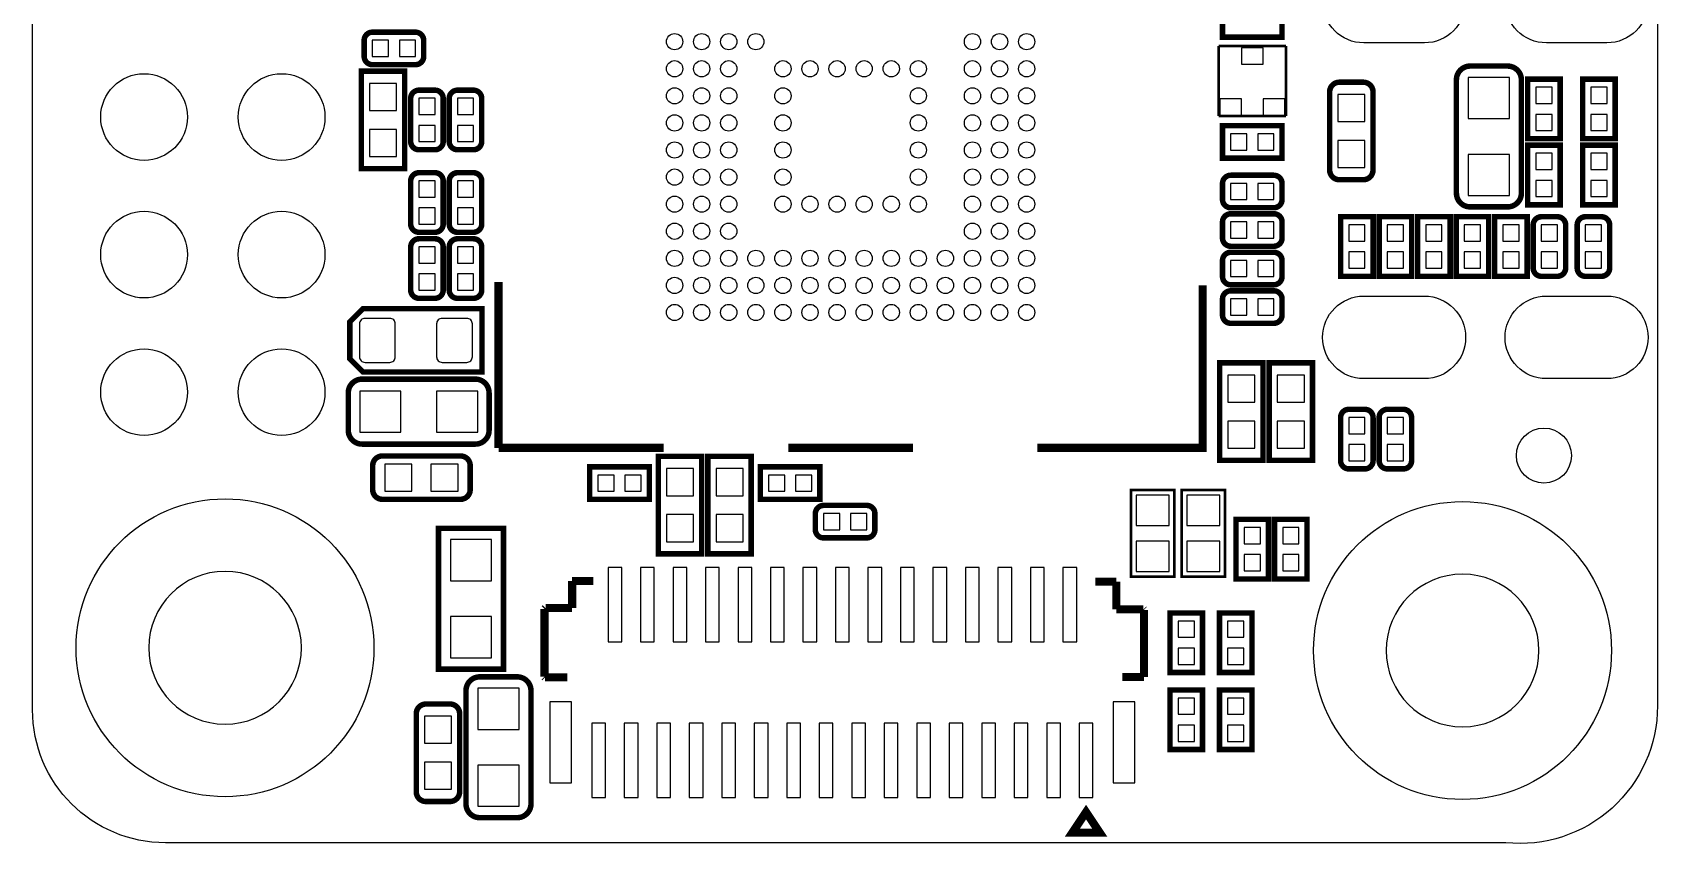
# Model space of a CAD drawing. Extents: x 49.7 to 79.7, y 45.3 to 110.3.
# Drawn here: x 49.71 to 79.72, y 45.26 to 60.24 of the extents above; entities that cross this region are included whole.
import ezdxf

# ---------------------------------------------------------------- set-up
doc = ezdxf.new("R2010")
doc.units = 0
for name, color, linetype in [('BG_OUTLINE', 5, 'CONTINUOUS'), ('PG_NEW-SILK-BOTTOM', 4, 'CONTINUOUS'), ('PG_SILKSCREEN_BOTTOM', 122, 'CONTINUOUS'), ('PIN_BOTTOM', 12, 'CONTINUOUS')]:
    doc.layers.add(name, color=color, linetype=linetype)

msp = doc.modelspace()

# ---------------------------------------------------------------- linework, layer by layer
at = {"layer": 'BG_OUTLINE'}
for points in [[(49.71415, 107.799378, -0.414244), (52.193952, 110.278926), (77.254354, 110.278926, -0.414214), (79.719678, 107.813602), (79.719678, 47.804578, -0.444754), (76.917296, 45.277278), (52.171854, 45.277278, -0.414183), (49.71415, 47.734728)], [(54.679596, 48.87722, 1), (51.859809, 48.87708, 1)], [(77.52969, 48.827182, 1), (74.709903, 48.827042, 1)]]:
    msp.add_lwpolyline(points, format="xyb", close=True, dxfattribs=at)
at = {"layer": 'PG_NEW-SILK-BOTTOM'}
for points, const_width in [([(71.68769, 60.751974), (71.68769, 60.152026), (72.78751, 60.152026), (72.78751, 60.751974), (71.68769, 60.751974)], 0.1016), ([(72.857614, 59.987434), (71.617586, 59.987434)], 0.050038), ([(71.617586, 59.987434), (71.617586, 58.694574)], 0.050038), ([(72.857614, 58.694574), (72.857614, 59.987434)], 0.050038), ([(55.78475, 57.723278), (56.58485, 57.723278), (56.58485, 59.523122), (55.78475, 59.523122), (55.78475, 57.723278)], 0.1016), ([(77.922374, 59.37631), (77.322426, 59.37631), (77.322426, 58.27649), (77.922374, 58.27649), (77.922374, 59.37631)], 0.1016), ([(78.938374, 59.37631), (78.338426, 59.37631), (78.338426, 58.27649), (78.938374, 58.27649), (78.938374, 59.37631)], 0.1016), ([(71.617586, 58.694574), (72.857614, 58.694574)], 0.050038), ([(71.68769, 58.516774), (71.68769, 57.916826), (72.78751, 57.916826), (72.78751, 58.516774), (71.68769, 58.516774)], 0.1016), ([(77.322426, 57.05729), (77.922374, 57.05729), (77.922374, 58.15711), (77.322426, 58.15711), (77.322426, 57.05729)], 0.1016), ([(78.338426, 57.05729), (78.938374, 57.05729), (78.938374, 58.15711), (78.338426, 58.15711), (78.338426, 57.05729)], 0.1016), ([(73.868026, 55.73649), (74.467974, 55.73649), (74.467974, 56.83631), (73.868026, 56.83631), (73.868026, 55.73649)], 0.1016), ([(74.579226, 55.73649), (75.179174, 55.73649), (75.179174, 56.83631), (74.579226, 56.83631), (74.579226, 55.73649)], 0.1016), ([(75.890374, 56.83631), (75.290426, 56.83631), (75.290426, 55.73649), (75.890374, 55.73649), (75.890374, 56.83631)], 0.1016), ([(76.601574, 56.83631), (76.001626, 56.83631), (76.001626, 55.73649), (76.601574, 55.73649), (76.601574, 56.83631)], 0.1016), ([(77.312774, 56.83631), (76.712826, 56.83631), (76.712826, 55.73649), (77.312774, 55.73649), (77.312774, 56.83631)], 0.1016), ([(55.816754, 53.969666), (58.0136, 53.969666), (58.0136, 55.138066), (55.816754, 55.138066), (55.5752, 54.89575), (55.5752, 54.211982), (55.816754, 53.969666)], 0.1016), ([(71.63435, 52.338478), (72.43445, 52.338478), (72.43445, 54.138322), (71.63435, 54.138322), (71.63435, 52.338478)], 0.1016), ([(72.54875, 52.338478), (73.34885, 52.338478), (73.34885, 54.138322), (72.54875, 54.138322), (72.54875, 52.338478)], 0.1016), ([(60.00369, 52.217574), (60.00369, 51.617626), (61.10351, 51.617626), (61.10351, 52.217574), (60.00369, 52.217574)], 0.1016), ([(62.07125, 52.411122), (61.27115, 52.411122), (61.27115, 50.611278), (62.07125, 50.611278), (62.07125, 52.411122)], 0.1016), ([(62.98565, 52.411122), (62.18555, 52.411122), (62.18555, 50.611278), (62.98565, 50.611278), (62.98565, 52.411122)], 0.1016), ([(64.25311, 51.617626), (64.25311, 52.217574), (63.15329, 52.217574), (63.15329, 51.617626), (64.25311, 51.617626)], 0.1016), ([(70.795896, 51.790854), (69.995796, 51.790854), (69.995796, 50.190654), (70.795896, 50.190654), (70.795896, 51.790854)], 0.0508), ([(71.735696, 51.790854), (70.935596, 51.790854), (70.935596, 50.190654), (71.735696, 50.190654), (71.735696, 51.790854)], 0.0508), ([(58.410348, 51.083972), (57.210452, 51.083972), (57.210452, 48.484028), (58.410348, 48.484028), (58.410348, 51.083972)], 0.1016), ([(72.537574, 51.24831), (71.937626, 51.24831), (71.937626, 50.14849), (72.537574, 50.14849), (72.537574, 51.24831)], 0.1016), ([(72.648826, 50.14849), (73.248774, 50.14849), (73.248774, 51.24831), (72.648826, 51.24831), (72.648826, 50.14849)], 0.1016), ([(59.678316, 49.612042), (59.678316, 50.112168)], 0.150114), ([(59.678316, 50.112168), (59.688222, 50.112168)], 0.150114), ([(59.678316, 50.112168), (59.688222, 50.112168)], 0.150114), ([(59.678316, 49.612042), (59.678316, 50.112168)], 0.150114), ([(59.688222, 50.112168), (60.068206, 50.112168)], 0.150114), ([(59.688222, 50.112168), (60.068206, 50.112168)], 0.150114), ([(69.348096, 50.097182), (69.33819, 50.097182)], 0.150114), ([(69.348096, 50.097182), (69.33819, 50.097182)], 0.150114), ([(69.72808, 50.097182), (69.348096, 50.097182)], 0.150114), ([(69.72808, 50.097182), (69.348096, 50.097182)], 0.150114), ([(69.72808, 49.58715), (69.72808, 50.097182)], 0.150114), ([(69.72808, 49.58715), (69.72808, 50.097182)], 0.150114), ([(59.18835, 49.612042), (59.168284, 49.591976)], 0.150114), ([(59.18835, 49.612042), (59.168284, 49.591976)], 0.150114), ([(59.168284, 49.591976), (59.168284, 48.342042)], 0.150114), ([(59.168284, 49.591976), (59.168284, 48.342042)], 0.150114), ([(59.678316, 49.612042), (59.18835, 49.612042)], 0.150114), ([(59.678316, 49.612042), (59.18835, 49.612042)], 0.150114), ([(69.72808, 49.58715), (70.22846, 49.58715)], 0.150114), ([(69.72808, 49.58715), (70.22846, 49.58715)], 0.150114), ([(70.22846, 49.58715), (70.238366, 49.577244)], 0.150114), ([(70.22846, 49.58715), (70.238366, 49.577244)], 0.150114), ([(70.238366, 49.577244), (70.238366, 48.337216)], 0.150114), ([(70.238366, 49.577244), (70.238366, 48.337216)], 0.150114), ([(70.718426, 48.42129), (71.318374, 48.42129), (71.318374, 49.52111), (70.718426, 49.52111), (70.718426, 48.42129)], 0.1016), ([(71.632826, 48.42129), (72.232774, 48.42129), (72.232774, 49.52111), (71.632826, 49.52111), (71.632826, 48.42129)], 0.1016), ([(59.168284, 48.342042), (59.17819, 48.332136)], 0.150114), ([(59.168284, 48.342042), (59.17819, 48.332136)], 0.150114), ([(59.17819, 48.332136), (59.588146, 48.332136)], 0.150114), ([(59.17819, 48.332136), (59.588146, 48.332136)], 0.150114), ([(70.238366, 48.337216), (69.838062, 48.337216)], 0.150114), ([(70.238366, 48.337216), (69.838062, 48.337216)], 0.150114), ([(70.718426, 46.99889), (71.318374, 46.99889), (71.318374, 48.09871), (70.718426, 48.09871), (70.718426, 46.99889)], 0.1016), ([(71.632826, 46.99889), (72.232774, 46.99889), (72.232774, 48.09871), (71.632826, 48.09871), (71.632826, 46.99889)], 0.1016)]:
    msp.add_lwpolyline(points, dxfattribs=dict(at, const_width=const_width))
at = {"layer": 'PG_NEW-SILK-BOTTOM', "const_width": 0.1016}
for points in [[(56.93791, 59.796426), (56.93791, 60.091574, 0.414362), (56.78551, 60.243974), (55.99049, 60.243974, 0.414362), (55.83809, 60.091574), (55.83809, 59.796426, 0.414362), (55.99049, 59.644026), (56.78551, 59.644026, 0.414362), (56.93791, 59.796426)], [(76.952348, 59.618372), (76.260452, 59.618372, 0.414275), (76.006452, 59.364372), (76.006452, 57.272428, 0.414275), (76.260452, 57.018428), (76.952348, 57.018428, 0.414275), (77.206348, 57.272428), (77.206348, 59.364372, 0.414275), (76.952348, 59.618372)], [(57.145174, 59.17311), (56.850026, 59.17311, 0.414362), (56.697626, 59.02071), (56.697626, 58.22569, 0.414362), (56.850026, 58.07329), (57.145174, 58.07329, 0.414362), (57.297574, 58.22569), (57.297574, 59.02071, 0.414362), (57.145174, 59.17311)], [(57.856374, 59.17311), (57.561226, 59.17311, 0.414362), (57.408826, 59.02071), (57.408826, 58.22569, 0.414362), (57.561226, 58.07329), (57.856374, 58.07329, 0.414362), (58.008774, 58.22569), (58.008774, 59.02071, 0.414362), (57.856374, 59.17311)], [(74.28865, 59.319922), (73.84415, 59.319922, 0.414244), (73.66635, 59.142122), (73.66635, 57.697878, 0.414244), (73.84415, 57.520078), (74.28865, 57.520078, 0.414244), (74.46645, 57.697878), (74.46645, 59.142122, 0.414244), (74.28865, 59.319922)], [(56.850026, 56.54929), (57.145174, 56.54929, 0.414362), (57.297574, 56.70169), (57.297574, 57.49671, 0.414362), (57.145174, 57.64911), (56.850026, 57.64911, 0.414362), (56.697626, 57.49671), (56.697626, 56.70169, 0.414362), (56.850026, 56.54929)], [(57.561226, 56.54929), (57.856374, 56.54929, 0.414362), (58.008774, 56.70169), (58.008774, 57.49671, 0.414362), (57.856374, 57.64911), (57.561226, 57.64911, 0.414362), (57.408826, 57.49671), (57.408826, 56.70169, 0.414362), (57.561226, 56.54929)], [(71.68769, 57.449974), (71.68769, 57.154826, 0.414362), (71.84009, 57.002426), (72.63511, 57.002426, 0.414362), (72.78751, 57.154826), (72.78751, 57.449974, 0.414362), (72.63511, 57.602374), (71.84009, 57.602374, 0.414362), (71.68769, 57.449974)], [(71.68769, 56.738774), (71.68769, 56.443626, 0.414362), (71.84009, 56.291226), (72.63511, 56.291226, 0.414362), (72.78751, 56.443626), (72.78751, 56.738774, 0.414362), (72.63511, 56.891174), (71.84009, 56.891174, 0.414362), (71.68769, 56.738774)], [(77.576426, 55.73649), (77.871574, 55.73649, 0.414362), (78.023974, 55.88889), (78.023974, 56.68391, 0.414362), (77.871574, 56.83631), (77.576426, 56.83631, 0.414362), (77.424026, 56.68391), (77.424026, 55.88889, 0.414362), (77.576426, 55.73649)], [(78.389226, 55.73649), (78.684374, 55.73649, 0.414362), (78.836774, 55.88889), (78.836774, 56.68391, 0.414362), (78.684374, 56.83631), (78.389226, 56.83631, 0.414362), (78.236826, 56.68391), (78.236826, 55.88889, 0.414362), (78.389226, 55.73649)], [(57.145174, 56.42991), (56.850026, 56.42991, 0.414362), (56.697626, 56.27751), (56.697626, 55.48249, 0.414362), (56.850026, 55.33009), (57.145174, 55.33009, 0.414362), (57.297574, 55.48249), (57.297574, 56.27751, 0.414362), (57.145174, 56.42991)], [(57.856374, 56.42991), (57.561226, 56.42991, 0.414362), (57.408826, 56.27751), (57.408826, 55.48249, 0.414362), (57.561226, 55.33009), (57.856374, 55.33009, 0.414362), (58.008774, 55.48249), (58.008774, 56.27751, 0.414362), (57.856374, 56.42991)], [(71.68769, 56.027574), (71.68769, 55.732426, 0.414362), (71.84009, 55.580026), (72.63511, 55.580026, 0.414362), (72.78751, 55.732426), (72.78751, 56.027574, 0.414362), (72.63511, 56.179974), (71.84009, 56.179974, 0.414362), (71.68769, 56.027574)], [(71.68769, 55.316374), (71.68769, 55.021226, 0.414362), (71.84009, 54.868826), (72.63511, 54.868826, 0.414362), (72.78751, 55.021226), (72.78751, 55.316374, 0.414362), (72.63511, 55.468774), (71.84009, 55.468774, 0.414362), (71.68769, 55.316374)], [(58.145172, 52.892452), (58.145172, 53.584348, 0.414275), (57.891172, 53.838348), (55.799228, 53.838348, 0.414275), (55.545228, 53.584348), (55.545228, 52.892452, 0.414275), (55.799228, 52.638452), (57.891172, 52.638452, 0.414275), (58.145172, 52.892452)], [(74.020426, 52.18049), (74.315574, 52.18049, 0.414362), (74.467974, 52.33289), (74.467974, 53.12791, 0.414362), (74.315574, 53.28031), (74.020426, 53.28031, 0.414362), (73.868026, 53.12791), (73.868026, 52.33289, 0.414362), (74.020426, 52.18049)], [(74.731626, 52.18049), (75.026774, 52.18049, 0.414362), (75.179174, 52.33289), (75.179174, 53.12791, 0.414362), (75.026774, 53.28031), (74.731626, 53.28031, 0.414362), (74.579226, 53.12791), (74.579226, 52.33289, 0.414362), (74.731626, 52.18049)], [(57.795922, 51.79695), (57.795922, 52.24145, 0.414244), (57.618122, 52.41925), (56.173878, 52.41925, 0.414244), (55.996078, 52.24145), (55.996078, 51.79695, 0.414244), (56.173878, 51.61915), (57.618122, 51.61915, 0.414244), (57.795922, 51.79695)], [(65.26911, 51.058826), (65.26911, 51.353974, 0.414362), (65.11671, 51.506374), (64.32169, 51.506374, 0.414362), (64.16929, 51.353974), (64.16929, 51.058826, 0.414362), (64.32169, 50.906426), (65.11671, 50.906426, 0.414362), (65.26911, 51.058826)], [(58.664348, 48.340772), (57.972452, 48.340772, 0.414275), (57.718452, 48.086772), (57.718452, 45.994828, 0.414275), (57.972452, 45.740828), (58.664348, 45.740828, 0.414275), (58.918348, 45.994828), (58.918348, 48.086772, 0.414275), (58.664348, 48.340772)], [(57.42305, 47.839122), (56.97855, 47.839122, 0.414244), (56.80075, 47.661322), (56.80075, 46.217078, 0.414244), (56.97855, 46.039278), (57.42305, 46.039278, 0.414244), (57.60085, 46.217078), (57.60085, 47.661322, 0.414244), (57.42305, 47.839122)]]:
    msp.add_lwpolyline(points, format="xyb", dxfattribs=at)
at = {"layer": 'PG_SILKSCREEN_BOTTOM'}
for points, const_width in [([(58.320686, 52.568348), (58.320686, 55.633366)], 0.151892), ([(70.570852, 52.568348), (71.320914, 52.568348), (71.320914, 55.568342)], 0.151892), ([(58.320686, 52.568348), (59.070748, 52.568348)], 0.151892), ([(59.070748, 52.568348), (61.370718, 52.568348)], 0.151892), ([(65.970912, 52.568348), (63.670688, 52.568348)], 0.151892), ([(70.570852, 52.568348), (68.270882, 52.568348)], 0.151892), ([(69.168264, 45.844714), (68.914264, 45.463714), (69.422264, 45.463714), (69.168264, 45.844714)], 0.150114)]:
    msp.add_lwpolyline(points, dxfattribs=dict(at, const_width=const_width))
at = {"layer": 'PIN_BOTTOM'}
for points in [[(74.297794, 61.57087), (75.415394, 61.57087, -1), (75.415394, 60.04687), (74.297794, 60.04687, -1)], [(77.667612, 61.57087), (78.785212, 61.57087, -1), (78.785212, 60.04687), (77.667612, 60.04687, -1)], [(74.297794, 55.37073), (75.415394, 55.37073, -1), (75.415394, 53.84673), (74.297794, 53.84673, -1)], [(77.667612, 55.37073), (78.785212, 55.37073, -1), (78.785212, 53.84673), (77.667612, 53.84673, -1)], [(55.753, 54.858666), (55.753, 54.249066, 0.414214), (55.8546, 54.147466), (56.3118, 54.147466, 0.414214), (56.4134, 54.249066), (56.4134, 54.858666, 0.414214), (56.3118, 54.960266), (55.8546, 54.960266, 0.414214)], [(57.1754, 54.858666), (57.1754, 54.249066, 0.414214), (57.277, 54.147466), (57.7342, 54.147466, 0.414214), (57.8358, 54.249066), (57.8358, 54.858666, 0.414214), (57.7342, 54.960266), (57.277, 54.960266, 0.414214)]]:
    msp.add_lwpolyline(points, format="xyb", close=True, dxfattribs=at)
for points in [[(56.288178, 59.793886), (56.288178, 60.09386), (55.988204, 60.09386), (55.988204, 59.793886)], [(56.78805, 59.793886), (56.78805, 60.09386), (56.488076, 60.09386), (56.488076, 59.793886)], [(72.437752, 59.65444), (72.437752, 59.954414), (72.037702, 59.954414), (72.037702, 59.65444)], [(55.934737, 58.798079), (56.434863, 58.798079), (56.434863, 59.298205), (55.934737, 59.298205)], [(76.986384, 58.648346), (76.986384, 59.408314), (76.226416, 59.408314), (76.226416, 58.648346)], [(77.772387, 59.226323), (77.472413, 59.226323), (77.472413, 58.926349), (77.772387, 58.926349)], [(78.788387, 59.226323), (78.488413, 59.226323), (78.488413, 58.926349), (78.788387, 58.926349)], [(57.147587, 59.023123), (56.847613, 59.023123), (56.847613, 58.723149), (57.147587, 58.723149)], [(57.858787, 59.023123), (57.558813, 59.023123), (57.558813, 58.723149), (57.858787, 58.723149)], [(72.035416, 58.714386), (72.035416, 59.01436), (71.635366, 59.01436), (71.635366, 58.714386)], [(72.840342, 58.714386), (72.840342, 59.01436), (72.440292, 59.01436), (72.440292, 58.714386)], [(74.316463, 59.095005), (73.816337, 59.095005), (73.816337, 58.594879), (74.316463, 58.594879)], [(57.147587, 58.523251), (56.847613, 58.523251), (56.847613, 58.223277), (57.147587, 58.223277)], [(57.858787, 58.523251), (57.558813, 58.523251), (57.558813, 58.223277), (57.858787, 58.223277)], [(77.772387, 58.726451), (77.472413, 58.726451), (77.472413, 58.426477), (77.772387, 58.426477)], [(78.788387, 58.726451), (78.488413, 58.726451), (78.488413, 58.426477), (78.788387, 58.426477)], [(55.934737, 57.948195), (56.434863, 57.948195), (56.434863, 58.448321), (55.934737, 58.448321)], [(71.837677, 58.366787), (71.837677, 58.066813), (72.137651, 58.066813), (72.137651, 58.366787)], [(72.337549, 58.366787), (72.337549, 58.066813), (72.637523, 58.066813), (72.637523, 58.366787)], [(74.316463, 58.245121), (73.816337, 58.245121), (73.816337, 57.744995), (74.316463, 57.744995)], [(76.986384, 57.228486), (76.986384, 57.988454), (76.226416, 57.988454), (76.226416, 57.228486)], [(77.472413, 57.707149), (77.772387, 57.707149), (77.772387, 58.007123), (77.472413, 58.007123)], [(78.488413, 57.707149), (78.788387, 57.707149), (78.788387, 58.007123), (78.488413, 58.007123)], [(56.847613, 57.199149), (57.147587, 57.199149), (57.147587, 57.499123), (56.847613, 57.499123)], [(57.558813, 57.199149), (57.858787, 57.199149), (57.858787, 57.499123), (57.558813, 57.499123)], [(71.837677, 57.452387), (71.837677, 57.152413), (72.137651, 57.152413), (72.137651, 57.452387)], [(72.337549, 57.452387), (72.337549, 57.152413), (72.637523, 57.152413), (72.637523, 57.452387)], [(77.472413, 57.207277), (77.772387, 57.207277), (77.772387, 57.507251), (77.472413, 57.507251)], [(78.488413, 57.207277), (78.788387, 57.207277), (78.788387, 57.507251), (78.488413, 57.507251)], [(56.847613, 56.699277), (57.147587, 56.699277), (57.147587, 56.999251), (56.847613, 56.999251)], [(57.558813, 56.699277), (57.858787, 56.699277), (57.858787, 56.999251), (57.558813, 56.999251)], [(71.837677, 56.741187), (71.837677, 56.441213), (72.137651, 56.441213), (72.137651, 56.741187)], [(72.337549, 56.741187), (72.337549, 56.441213), (72.637523, 56.441213), (72.637523, 56.741187)], [(74.018013, 56.386349), (74.317987, 56.386349), (74.317987, 56.686323), (74.018013, 56.686323)], [(74.729213, 56.386349), (75.029187, 56.386349), (75.029187, 56.686323), (74.729213, 56.686323)], [(75.740387, 56.686323), (75.440413, 56.686323), (75.440413, 56.386349), (75.740387, 56.386349)], [(76.451587, 56.686323), (76.151613, 56.686323), (76.151613, 56.386349), (76.451587, 56.386349)], [(77.162787, 56.686323), (76.862813, 56.686323), (76.862813, 56.386349), (77.162787, 56.386349)], [(77.574013, 56.386349), (77.873987, 56.386349), (77.873987, 56.686323), (77.574013, 56.686323)], [(78.386813, 56.386349), (78.686787, 56.386349), (78.686787, 56.686323), (78.386813, 56.686323)], [(57.147587, 56.279923), (56.847613, 56.279923), (56.847613, 55.979949), (57.147587, 55.979949)], [(57.858787, 56.279923), (57.558813, 56.279923), (57.558813, 55.979949), (57.858787, 55.979949)], [(74.018013, 55.886477), (74.317987, 55.886477), (74.317987, 56.186451), (74.018013, 56.186451)], [(74.729213, 55.886477), (75.029187, 55.886477), (75.029187, 56.186451), (74.729213, 56.186451)], [(75.740387, 56.186451), (75.440413, 56.186451), (75.440413, 55.886477), (75.740387, 55.886477)], [(76.451587, 56.186451), (76.151613, 56.186451), (76.151613, 55.886477), (76.451587, 55.886477)], [(77.162787, 56.186451), (76.862813, 56.186451), (76.862813, 55.886477), (77.162787, 55.886477)], [(77.574013, 55.886477), (77.873987, 55.886477), (77.873987, 56.186451), (77.574013, 56.186451)], [(78.386813, 55.886477), (78.686787, 55.886477), (78.686787, 56.186451), (78.386813, 56.186451)], [(71.837677, 56.029987), (71.837677, 55.730013), (72.137651, 55.730013), (72.137651, 56.029987)], [(72.337549, 56.029987), (72.337549, 55.730013), (72.637523, 55.730013), (72.637523, 56.029987)], [(57.147587, 55.780051), (56.847613, 55.780051), (56.847613, 55.480077), (57.147587, 55.480077)], [(57.858787, 55.780051), (57.558813, 55.780051), (57.558813, 55.480077), (57.858787, 55.480077)], [(71.837677, 55.318787), (71.837677, 55.018813), (72.137651, 55.018813), (72.137651, 55.318787)], [(72.337549, 55.318787), (72.337549, 55.018813), (72.637523, 55.018813), (72.637523, 55.318787)], [(71.784337, 53.413279), (72.284463, 53.413279), (72.284463, 53.913405), (71.784337, 53.913405)], [(72.698737, 53.413279), (73.198863, 53.413279), (73.198863, 53.913405), (72.698737, 53.913405)], [(55.755286, 52.858416), (56.515254, 52.858416), (56.515254, 53.618384), (55.755286, 53.618384)], [(57.175146, 52.858416), (57.935114, 52.858416), (57.935114, 53.618384), (57.175146, 53.618384)], [(74.018013, 52.830349), (74.317987, 52.830349), (74.317987, 53.130323), (74.018013, 53.130323)], [(74.729213, 52.830349), (75.029187, 52.830349), (75.029187, 53.130323), (74.729213, 53.130323)], [(71.784337, 52.563395), (72.284463, 52.563395), (72.284463, 53.063521), (71.784337, 53.063521)], [(72.698737, 52.563395), (73.198863, 52.563395), (73.198863, 53.063521), (72.698737, 53.063521)], [(74.018013, 52.330477), (74.317987, 52.330477), (74.317987, 52.630451), (74.018013, 52.630451)], [(74.729213, 52.330477), (75.029187, 52.330477), (75.029187, 52.630451), (74.729213, 52.630451)], [(56.721248, 51.76901), (56.721248, 52.269136), (56.221122, 52.269136), (56.221122, 51.76901)], [(57.571132, 51.76901), (57.571132, 52.269136), (57.071006, 52.269136), (57.071006, 51.76901)], [(60.153677, 52.067587), (60.153677, 51.767613), (60.453651, 51.767613), (60.453651, 52.067587)], [(60.653549, 52.067587), (60.653549, 51.767613), (60.953523, 51.767613), (60.953523, 52.067587)], [(61.921263, 52.186205), (61.421137, 52.186205), (61.421137, 51.686079), (61.921263, 51.686079)], [(62.835663, 52.186205), (62.335537, 52.186205), (62.335537, 51.686079), (62.835663, 51.686079)], [(63.603378, 51.767486), (63.603378, 52.06746), (63.303404, 52.06746), (63.303404, 51.767486)], [(64.10325, 51.767486), (64.10325, 52.06746), (63.803276, 52.06746), (63.803276, 51.767486)], [(70.700646, 51.695096), (70.091046, 51.695096), (70.091046, 51.136296), (70.700646, 51.136296)], [(71.640446, 51.695096), (71.030846, 51.695096), (71.030846, 51.136296), (71.640446, 51.136296)], [(61.921263, 51.336321), (61.421137, 51.336321), (61.421137, 50.836195), (61.921263, 50.836195)], [(62.835663, 51.336321), (62.335537, 51.336321), (62.335537, 50.836195), (62.835663, 50.836195)], [(64.619378, 51.056286), (64.619378, 51.35626), (64.319404, 51.35626), (64.319404, 51.056286)], [(65.11925, 51.056286), (65.11925, 51.35626), (64.819276, 51.35626), (64.819276, 51.056286)], [(72.387587, 51.098323), (72.087613, 51.098323), (72.087613, 50.798349), (72.387587, 50.798349)], [(72.798813, 50.798349), (73.098787, 50.798349), (73.098787, 51.098323), (72.798813, 51.098323)], [(58.190384, 50.113946), (58.190384, 50.873914), (57.430416, 50.873914), (57.430416, 50.113946)], [(70.700646, 50.845212), (70.091046, 50.845212), (70.091046, 50.286412), (70.700646, 50.286412)], [(71.640446, 50.845212), (71.030846, 50.845212), (71.030846, 50.286412), (71.640446, 50.286412)], [(72.387587, 50.598451), (72.087613, 50.598451), (72.087613, 50.298477), (72.387587, 50.298477)], [(72.798813, 50.298477), (73.098787, 50.298477), (73.098787, 50.598451), (72.798813, 50.598451)], [(60.595256, 48.986186), (60.595256, 50.357786), (60.341256, 50.357786), (60.341256, 48.986186)], [(61.195204, 48.986186), (61.195204, 50.357786), (60.941204, 50.357786), (60.941204, 48.986186)], [(61.795152, 48.986186), (61.795152, 50.357786), (61.541152, 50.357786), (61.541152, 48.986186)], [(62.395354, 48.986186), (62.395354, 50.357786), (62.141354, 50.357786), (62.141354, 48.986186)], [(62.995302, 48.986186), (62.995302, 50.357786), (62.741302, 50.357786), (62.741302, 48.986186)], [(63.59525, 48.986186), (63.59525, 50.357786), (63.34125, 50.357786), (63.34125, 48.986186)], [(64.195198, 48.986186), (64.195198, 50.357786), (63.941198, 50.357786), (63.941198, 48.986186)], [(64.795146, 48.986186), (64.795146, 50.357786), (64.541146, 50.357786), (64.541146, 48.986186)], [(65.395348, 48.986186), (65.395348, 50.357786), (65.141348, 50.357786), (65.141348, 48.986186)], [(65.995296, 48.986186), (65.995296, 50.357786), (65.741296, 50.357786), (65.741296, 48.986186)], [(66.595244, 48.986186), (66.595244, 50.357786), (66.341244, 50.357786), (66.341244, 48.986186)], [(67.195192, 48.986186), (67.195192, 50.357786), (66.941192, 50.357786), (66.941192, 48.986186)], [(67.795394, 48.986186), (67.795394, 50.357786), (67.541394, 50.357786), (67.541394, 48.986186)], [(68.395342, 48.986186), (68.395342, 50.357786), (68.141342, 50.357786), (68.141342, 48.986186)], [(68.99529, 48.986186), (68.99529, 50.357786), (68.74129, 50.357786), (68.74129, 48.986186)], [(58.190384, 48.694086), (58.190384, 49.454054), (57.430416, 49.454054), (57.430416, 48.694086)], [(70.868413, 49.071149), (71.168387, 49.071149), (71.168387, 49.371123), (70.868413, 49.371123)], [(71.782813, 49.071149), (72.082787, 49.071149), (72.082787, 49.371123), (71.782813, 49.371123)], [(70.868413, 48.571277), (71.168387, 48.571277), (71.168387, 48.871251), (70.868413, 48.871251)], [(71.782813, 48.571277), (72.082787, 48.571277), (72.082787, 48.871251), (71.782813, 48.871251)], [(58.698384, 47.370746), (58.698384, 48.130714), (57.938416, 48.130714), (57.938416, 47.370746)], [(59.66841, 46.381924), (59.66841, 47.882048), (59.26836, 47.882048), (59.26836, 46.381924)], [(70.06844, 46.381924), (70.06844, 47.882048), (69.66839, 47.882048), (69.66839, 46.381924)], [(70.868413, 47.648749), (71.168387, 47.648749), (71.168387, 47.948723), (70.868413, 47.948723)], [(71.782813, 47.648749), (72.082787, 47.648749), (72.082787, 47.948723), (71.782813, 47.948723)], [(57.450863, 47.614205), (56.950737, 47.614205), (56.950737, 47.114079), (57.450863, 47.114079)], [(60.295282, 46.111414), (60.295282, 47.483014), (60.041282, 47.483014), (60.041282, 46.111414)], [(60.89523, 46.111414), (60.89523, 47.483014), (60.64123, 47.483014), (60.64123, 46.111414)], [(61.495178, 46.111414), (61.495178, 47.483014), (61.241178, 47.483014), (61.241178, 46.111414)], [(62.09538, 46.111414), (62.09538, 47.483014), (61.84138, 47.483014), (61.84138, 46.111414)], [(62.695328, 46.111414), (62.695328, 47.483014), (62.441328, 47.483014), (62.441328, 46.111414)], [(63.295276, 46.111414), (63.295276, 47.483014), (63.041276, 47.483014), (63.041276, 46.111414)], [(63.895224, 46.111414), (63.895224, 47.483014), (63.641224, 47.483014), (63.641224, 46.111414)], [(64.495172, 46.111414), (64.495172, 47.483014), (64.241172, 47.483014), (64.241172, 46.111414)], [(65.095374, 46.111414), (65.095374, 47.483014), (64.841374, 47.483014), (64.841374, 46.111414)], [(65.695322, 46.111414), (65.695322, 47.483014), (65.441322, 47.483014), (65.441322, 46.111414)], [(66.29527, 46.111414), (66.29527, 47.483014), (66.04127, 47.483014), (66.04127, 46.111414)], [(66.895218, 46.111414), (66.895218, 47.483014), (66.641218, 47.483014), (66.641218, 46.111414)], [(67.495166, 46.111414), (67.495166, 47.483014), (67.241166, 47.483014), (67.241166, 46.111414)], [(68.095368, 46.111414), (68.095368, 47.483014), (67.841368, 47.483014), (67.841368, 46.111414)], [(68.695316, 46.111414), (68.695316, 47.483014), (68.441316, 47.483014), (68.441316, 46.111414)], [(69.295264, 46.111414), (69.295264, 47.483014), (69.041264, 47.483014), (69.041264, 46.111414)], [(70.868413, 47.148877), (71.168387, 47.148877), (71.168387, 47.448851), (70.868413, 47.448851)], [(71.782813, 47.148877), (72.082787, 47.148877), (72.082787, 47.448851), (71.782813, 47.448851)], [(57.450863, 46.764321), (56.950737, 46.764321), (56.950737, 46.264195), (57.450863, 46.264195)], [(58.698384, 45.950886), (58.698384, 46.710854), (57.938416, 46.710854), (57.938416, 45.950886)]]:
    msp.add_lwpolyline(points, close=True, dxfattribs=at)
for centre, radius in [((61.57087, 60.06846), 0.149987), ((62.070742, 60.06846), 0.149987), ((62.570868, 60.06846), 0.149987), ((63.07074, 60.06846), 0.149987), ((67.070732, 60.06846), 0.149987), ((67.570858, 60.06846), 0.149987), ((68.07073, 60.06846), 0.149987), ((61.57087, 59.568334), 0.149987), ((62.070742, 59.568334), 0.149987), ((62.570868, 59.568334), 0.149987), ((63.570866, 59.568334), 0.149987), ((64.070738, 59.568334), 0.149987), ((64.570864, 59.568334), 0.149987), ((65.070736, 59.568334), 0.149987), ((65.570862, 59.568334), 0.149987), ((66.070734, 59.568334), 0.149987), ((67.070732, 59.568334), 0.149987), ((67.570858, 59.568334), 0.149987), ((68.07073, 59.568334), 0.149987), ((51.774598, 58.677302), 0.799973), ((54.314598, 58.677302), 0.799973), ((61.57087, 59.068462), 0.149987), ((62.070742, 59.068462), 0.149987), ((62.570868, 59.068462), 0.149987), ((63.570866, 59.068462), 0.149987), ((66.070734, 59.068462), 0.149987), ((67.070732, 59.068462), 0.149987), ((67.570858, 59.068462), 0.149987), ((68.07073, 59.068462), 0.149987), ((61.57087, 58.568336), 0.149987), ((62.070742, 58.568336), 0.149987), ((62.570868, 58.568336), 0.149987), ((63.570866, 58.568336), 0.149987), ((66.070734, 58.568336), 0.149987), ((67.070732, 58.568336), 0.149987), ((67.570858, 58.568336), 0.149987), ((68.07073, 58.568336), 0.149987), ((61.57087, 58.068464), 0.149987), ((62.070742, 58.068464), 0.149987), ((62.570868, 58.068464), 0.149987), ((63.570866, 58.068464), 0.149987), ((66.070734, 58.068464), 0.149987), ((67.070732, 58.068464), 0.149987), ((67.570858, 58.068464), 0.149987), ((68.07073, 58.068464), 0.149987), ((61.57087, 57.568338), 0.149987), ((62.070742, 57.568338), 0.149987), ((62.570868, 57.568338), 0.149987), ((63.570866, 57.568338), 0.149987), ((66.070734, 57.568338), 0.149987), ((67.070732, 57.568338), 0.149987), ((67.570858, 57.568338), 0.149987), ((68.07073, 57.568338), 0.149987), ((61.57087, 57.068466), 0.149987), ((62.070742, 57.068466), 0.149987), ((62.570868, 57.068466), 0.149987), ((63.570866, 57.068466), 0.149987), ((64.070738, 57.068466), 0.149987), ((64.570864, 57.068466), 0.149987), ((65.070736, 57.068466), 0.149987), ((65.570862, 57.068466), 0.149987), ((66.070734, 57.068466), 0.149987), ((67.070732, 57.068466), 0.149987), ((67.570858, 57.068466), 0.149987), ((68.07073, 57.068466), 0.149987), ((51.774598, 56.137302), 0.799973), ((54.314598, 56.137302), 0.799973), ((61.57087, 56.56834), 0.149987), ((62.070742, 56.56834), 0.149987), ((62.570868, 56.56834), 0.149987), ((67.070732, 56.56834), 0.149987), ((67.570858, 56.56834), 0.149987), ((68.07073, 56.56834), 0.149987), ((61.57087, 56.068468), 0.149987), ((62.070742, 56.068468), 0.149987), ((62.570868, 56.068468), 0.149987), ((63.07074, 56.068468), 0.149987), ((63.570866, 56.068468), 0.149987), ((64.070738, 56.068468), 0.149987), ((64.570864, 56.068468), 0.149987), ((65.070736, 56.068468), 0.149987), ((65.570862, 56.068468), 0.149987), ((66.070734, 56.068468), 0.149987), ((66.57086, 56.068468), 0.149987), ((67.070732, 56.068468), 0.149987), ((67.570858, 56.068468), 0.149987), ((68.07073, 56.068468), 0.149987), ((61.57087, 55.568342), 0.149987), ((62.070742, 55.568342), 0.149987), ((62.570868, 55.568342), 0.149987), ((63.07074, 55.568342), 0.149987), ((63.570866, 55.568342), 0.149987), ((64.070738, 55.568342), 0.149987), ((64.570864, 55.568342), 0.149987), ((65.070736, 55.568342), 0.149987), ((65.570862, 55.568342), 0.149987), ((66.070734, 55.568342), 0.149987), ((66.57086, 55.568342), 0.149987), ((67.070732, 55.568342), 0.149987), ((67.570858, 55.568342), 0.149987), ((68.07073, 55.568342), 0.149987), ((61.57087, 55.06847), 0.149987), ((62.070742, 55.06847), 0.149987), ((62.570868, 55.06847), 0.149987), ((63.07074, 55.06847), 0.149987), ((63.570866, 55.06847), 0.149987), ((64.070738, 55.06847), 0.149987), ((64.570864, 55.06847), 0.149987), ((65.070736, 55.06847), 0.149987), ((65.570862, 55.06847), 0.149987), ((66.070734, 55.06847), 0.149987), ((66.57086, 55.06847), 0.149987), ((67.070732, 55.06847), 0.149987), ((67.570858, 55.06847), 0.149987), ((68.07073, 55.06847), 0.149987), ((51.774598, 53.597302), 0.799973), ((54.314598, 53.597302), 0.799973), ((77.6224, 52.4256), 0.508), ((53.269642, 48.87722), 2.750058), ((76.119736, 48.827182), 2.750058)]:
    msp.add_circle(centre, radius, dxfattribs=at)

doc.saveas('drawing.dxf')
